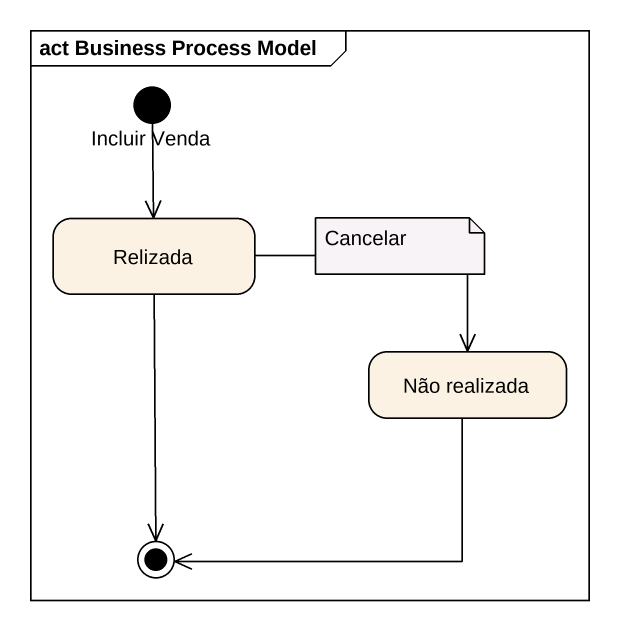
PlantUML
@startuml
mainframe act Business Process Model
hide empty description
state "Incluir Venda" as Incluir_Venda <<start>>
state Relizada
state "Não realizada" as Não_realizada
Incluir_Venda --> Relizada
Relizada -right-> Não_realizada
Relizada --> [*]
Não_realizada -left-> [*]
note as N1
  Cancelar
end note
@enduml
